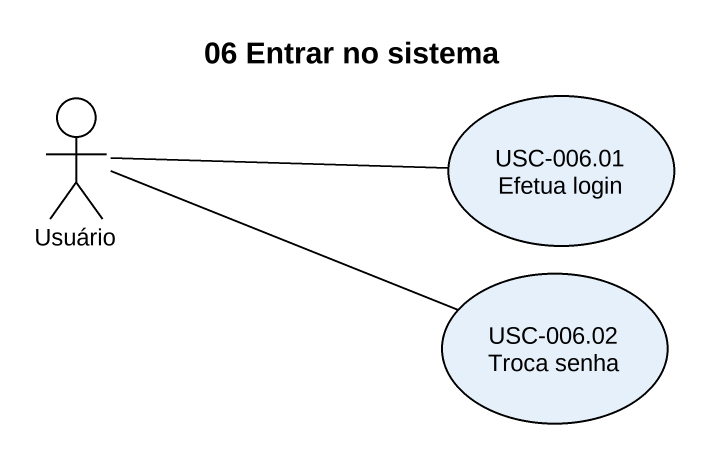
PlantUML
@startuml
title 06 Entrar no sistema
actor Usuário
usecase "USC-006.01 Efetua login" as USC_006_01_Efetua_login
usecase "USC-006.02 Troca senha" as USC_006_02_Troca_senha
Usuário -right- USC_006_01_Efetua_login
Usuário -right- USC_006_02_Troca_senha
@enduml
